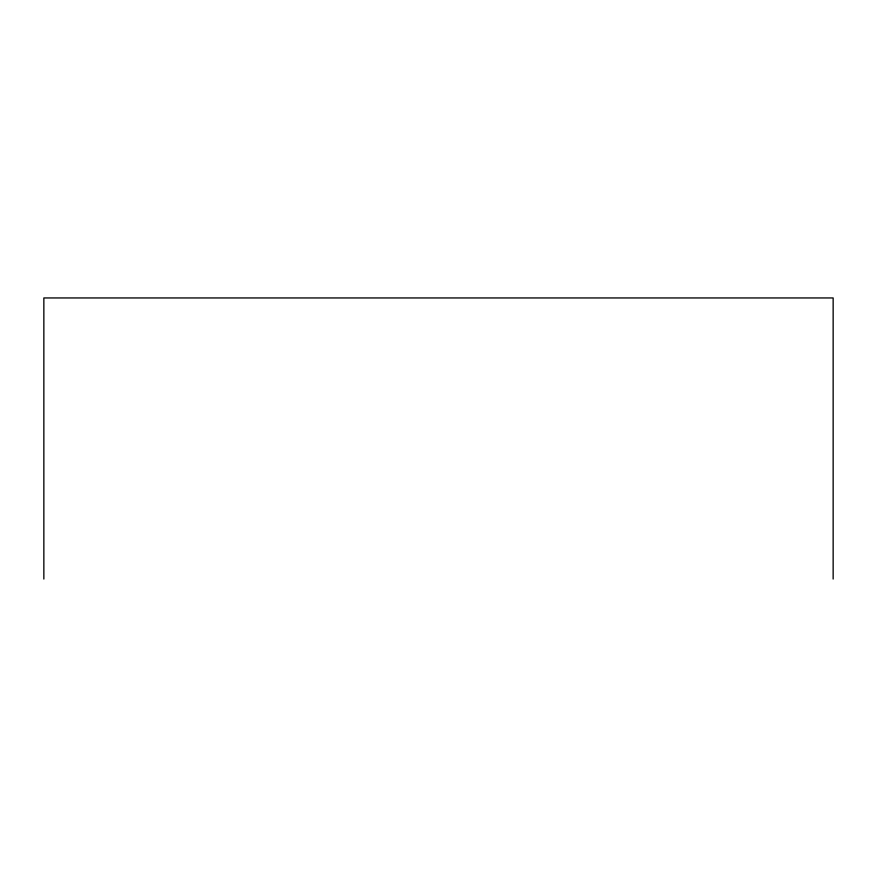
<?xml version="1.0" encoding="UTF-8"?>
<svg xmlns="http://www.w3.org/2000/svg" width="877" height="877" viewBox="0 0 877 877"><rect width="100%" height="100%" fill="white"/><g stroke="black" fill="none" stroke-linecap="round" stroke-linejoin="round"><path stroke-width="1.32" d="M833.15 579.05L833.15 297.95L43.85 297.95L43.85 579.05"/></g></svg>
